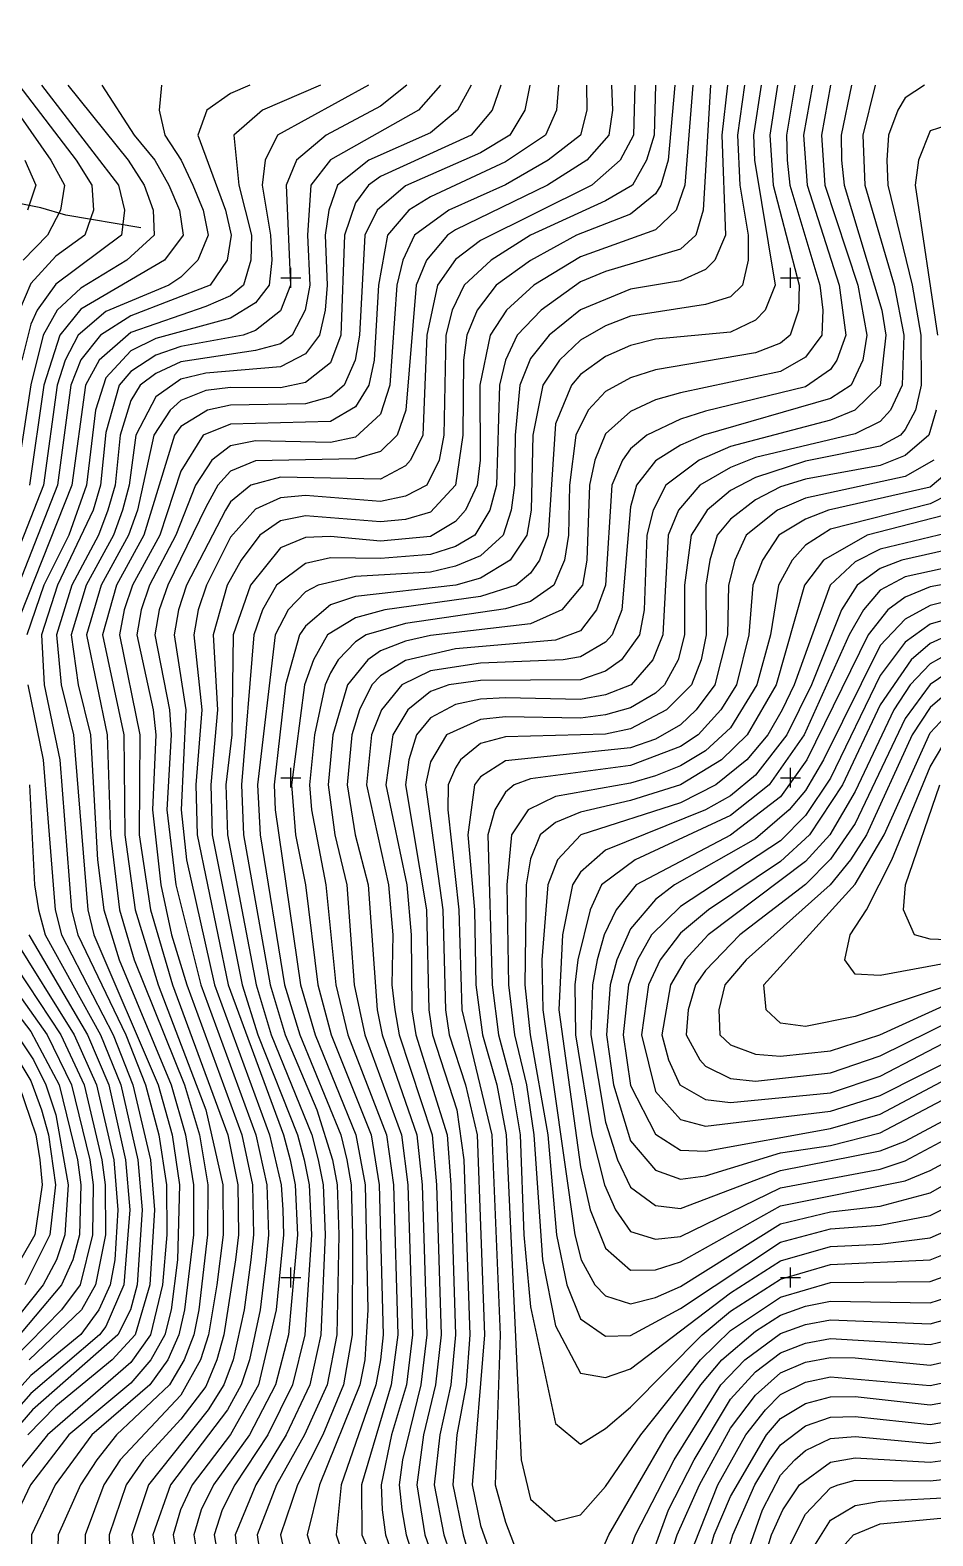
# Model space of a CAD drawing. Header units: metres. Extents: x 487515 to 493460, y 4520543 to 4524748.
# Drawn here: x 488739 to 489642, y 4523242 to 4524748 of the extents above; entities that cross this region are included whole.
import ezdxf

# ---------------------------------------------------------------- set-up
doc = ezdxf.new("R2010")
doc.units = ezdxf.units.M
for name, color, linetype in [('GRID-COORDINATES', 8, 'Continuous'), ('STREAM', 150, 'Continuous'), ('TOPO-CONTOUR-MAJOR', 8, 'Continuous'), ('TOPO-CONTOUR-MINOR', 252, 'Continuous')]:
    doc.layers.add(name, color=color, linetype=linetype)

msp = doc.modelspace()

# ---------------------------------------------------------------- linework, layer by layer
at = {"layer": 'GRID-COORDINATES'}
for p, q in [((488990, 4524500), (489010, 4524500)), ((489000, 4524490), (489000, 4524510)), ((489490, 4524500), (489510, 4524500)), ((489500, 4524490), (489500, 4524510)), ((489000, 4523990), (489000, 4524010)), ((489500, 4523990), (489500, 4524010)), ((488990, 4524000), (489010, 4524000)), ((489490, 4524000), (489510, 4524000)), ((489000, 4523490), (489000, 4523510)), ((489500, 4523490), (489500, 4523510)), ((488990, 4523500), (489010, 4523500)), ((489490, 4523500), (489510, 4523500))]:
    msp.add_line(p, q, dxfattribs=at)
at = {"layer": 'STREAM'}
msp.add_lwpolyline([(488850, 4524550), (488775, 4524562.5), (488750, 4524570), (488600, 4524600), (488500, 4524600)], dxfattribs=at)
at = {"layer": 'TOPO-CONTOUR-MAJOR'}
for points in [[(489029.7, 4524692.7), (488971.5, 4524667.7), (488943.1, 4524642.7), (488948, 4524592.7), (488960.6, 4524542.7), (488960.1, 4524517.7), (488952.7, 4524492.7), (488939.8, 4524481.9), (488914.8, 4524471.4), (488839.8, 4524445.1), (488808.2, 4524417.7), (488794.4, 4524392.7), (488781, 4524292.7), (488721.6, 4524142.7)], [(488750.5, 4524692.7), (488827.6, 4524592.7), (488833.7, 4524567.7), (488830.6, 4524542.7), (488764.8, 4524493.7), (488746.1, 4524467.7), (488739.8, 4524453.6), (488731, 4524417.7)], [(489210.1, 4524692.7), (489201.4, 4524667.7), (489180.6, 4524642.7), (489089.8, 4524601.2), (489077.7, 4524592.7), (489064.8, 4524574.9), (489053.7, 4524542.7), (489050.1, 4524442.7), (489039.8, 4524414.8), (489014.8, 4524395.1), (488989.8, 4524389.8), (488939.8, 4524390.2), (488914.8, 4524387.2), (488889.8, 4524377.3), (488879.3, 4524367.7), (488862.9, 4524342.7), (488846.6, 4524267.7), (488837.5, 4524242.7), (488810.3, 4524192.7), (488795.7, 4524142.7), (488816.3, 4524042.7), (488819.6, 4523942.7), (488828.7, 4523867.7), (488843.4, 4523817.7), (488893.5, 4523692.7), (488908.6, 4523642.7), (488917, 4523592.7), (488916.7, 4523542.7), (488907.8, 4523467.7), (488902.8, 4523442.7), (488893.2, 4523417.7), (488878.7, 4523392.7), (488825.5, 4523342.7), (488805.8, 4523317.7), (488789.4, 4523292.7), (488767.1, 4523242.7), (488766.5, 4523217.7)], [(489344.1, 4524692.7), (489342.9, 4524642.7), (489329.5, 4524617.7), (489301.1, 4524592.7), (489189.8, 4524537.4), (489164.8, 4524518.3), (489146.9, 4524492.7), (489136.2, 4524442.7), (489132.1, 4524342.7), (489119.9, 4524317.7), (489114.8, 4524311.9), (489089.8, 4524298.7), (488989.8, 4524300.5), (488959.9, 4524292.7), (488939.8, 4524276), (488934.6, 4524267.7), (488895.7, 4524192.7), (488887.6, 4524167.7), (488883.3, 4524142.7), (488894.8, 4524067.7), (488890.2, 4523967.7), (488895.5, 4523917.7), (488923.7, 4523792.7), (488978.8, 4523642.7), (488990.4, 4523592.7), (488992, 4523567.7), (488992.5, 4523542.7), (488985.4, 4523467.7), (488967.6, 4523392.7), (488939.8, 4523343), (488901.2, 4523292.7), (488889.5, 4523267.7), (488882.4, 4523242.7), (488890.7, 4523192.7)], [(489437, 4524692.7), (489431.1, 4524642.7), (489434.9, 4524542.7), (489424.3, 4524517.7), (489414.8, 4524508.1), (489389.8, 4524496.8), (489339.8, 4524488.6), (489289.8, 4524467.8), (489258.4, 4524442.7), (489239.8, 4524419.2), (489229.1, 4524392.7), (489224.5, 4524342.7), (489223.9, 4524292.7), (489220.6, 4524267.7), (489212.3, 4524242.7), (489189.8, 4524222), (489164.8, 4524211.4), (489139.8, 4524205.6), (489064.8, 4524201.1), (489027.2, 4524192.7), (489014.8, 4524185.8), (488997.5, 4524167.7), (488984.4, 4524142.7), (488966.7, 4523992.7), (488969.2, 4523942.7), (488993.8, 4523792.7), (489008.9, 4523742.7), (489050, 4523642.7), (489056.1, 4523617.7), (489060.4, 4523592.7), (489061.8, 4523542.7), (489061.5, 4523442.7), (489052.8, 4523392.7), (489032.1, 4523342.7), (489006.8, 4523292.7), (488989.8, 4523242.7), (488995, 4523217.7)], [(489522, 4524692.7), (489513.1, 4524642.7), (489516.5, 4524592.7), (489548.6, 4524492.7), (489555.4, 4524442.7), (489546.4, 4524417.7), (489539.8, 4524408.3), (489514.8, 4524391), (489414.8, 4524366.6), (489389.8, 4524358.7), (489356.1, 4524342.7), (489339.8, 4524328.9), (489331.7, 4524317.7), (489321.1, 4524292.7), (489314.7, 4524192.7), (489305.8, 4524167.7), (489289.8, 4524146.9), (489264.8, 4524137.5), (489164.8, 4524128.8), (489114.8, 4524117.1), (489089.8, 4524101.8), (489081, 4524092.7), (489068.7, 4524067.7), (489061, 4524042.7), (489056.5, 4523992.7), (489064.3, 4523942.7), (489077.3, 4523892.7), (489086.3, 4523767.7), (489091.4, 4523742.7), (489126.1, 4523642.7), (489131.3, 4523592.7), (489136.1, 4523442.7), (489130.2, 4523392.7), (489111.8, 4523317.7), (489108.4, 4523292.7), (489110.9, 4523267.7), (489115.5, 4523242.7), (489147.2, 4523142.7)], [(489664.8, 4524654.9), (489639.8, 4524647.1), (489627.9, 4524617.7), (489624.8, 4524592.7), (489647, 4524442.7)], [(489645.7, 4524367.7), (489638.3, 4524342.7), (489614.8, 4524322.3), (489589.8, 4524312.1), (489514.8, 4524298.5), (489489.8, 4524291), (489464.8, 4524277.8), (489439.8, 4524258.5), (489426.6, 4524242.7), (489419.2, 4524217.7), (489415.1, 4524192.7), (489415.4, 4524142.7), (489410.4, 4524117.7), (489400.8, 4524092.7), (489375.8, 4524067.7), (489339.8, 4524048.7), (489314.8, 4524043.5), (489214.8, 4524041), (489189.8, 4524034.3), (489169.9, 4524017.7), (489164.8, 4524009.7), (489157.5, 4523992.7), (489157.2, 4523967.7), (489168.1, 4523867.7), (489171.2, 4523767.7), (489201.1, 4523642.7), (489209.4, 4523442.7), (489204.5, 4523292.7), (489214.8, 4523255.4), (489239.8, 4523189.6)], [(489664.8, 4524246.6), (489589.8, 4524228.5), (489564.8, 4524215.8), (489539.6, 4524192.7), (489503.5, 4524092.7), (489491.6, 4524067.7), (489477.2, 4524042.7), (489456.1, 4524017.7), (489425.4, 4523992.7), (489389.8, 4523974.8), (489290.1, 4523942.7), (489266.7, 4523917.7), (489257.1, 4523892.7), (489251.2, 4523817.7), (489252.2, 4523767.7), (489284.3, 4523542.7), (489290.5, 4523517.7), (489304.3, 4523492.7), (489314.8, 4523481.6), (489339.8, 4523473.8), (489364.8, 4523480.1), (489389.8, 4523491.2), (489489.8, 4523553.6), (489539.8, 4523565.8), (489589.8, 4523571.3), (489639.8, 4523584.9), (489764.8, 4523655.9)], [(489739.8, 4524182.3), (489639.8, 4524153.4), (489614.8, 4524135.4), (489589.8, 4524102.3), (489539.8, 4523999.6), (489514.8, 4523962.2), (489489.8, 4523936.7), (489389.8, 4523871.3), (489361, 4523842.7), (489347, 4523817.7), (489337.7, 4523792.7), (489332.5, 4523742.7), (489339.8, 4523692.1), (489364.8, 4523643.3), (489389.8, 4523627.5), (489414.8, 4523626.5), (489539.8, 4523649), (489589.8, 4523663.5), (489689.8, 4523716.3)], [(489689.8, 4523802.9), (489564.8, 4523761), (489514.8, 4523751), (489489.8, 4523754.5), (489475.5, 4523767.7), (489473.2, 4523792.7), (489564.8, 4523893.4), (489593.7, 4523942.7), (489639.8, 4524044.9), (489664.8, 4524071.6)], [(488738.5, 4523992.7), (488743.5, 4523892.7), (488747.5, 4523867.7), (488754.3, 4523842.7), (488809.4, 4523742.7), (488829.9, 4523692.7), (488847, 4523617.7), (488851.2, 4523567.7), (488846.1, 4523492.7), (488839.5, 4523467.7), (488827, 4523442.7), (488741.5, 4523367.7), (488689.8, 4523308.4)], [(488665.6, 4523842.7), (488739.8, 4523746.2), (488768.1, 4523692.7), (488786.7, 4523617.7), (488789.9, 4523592.7), (488788.5, 4523542.7), (488781.8, 4523517.7), (488770.7, 4523492.7), (488664.8, 4523367.5)], [(489289.8, 4523178.4), (489318.3, 4523242.7), (489376.3, 4523342.7), (489410.2, 4523392.7), (489431.3, 4523417.7), (489464.8, 4523446.5), (489489.8, 4523462.3), (489514.8, 4523471.5), (489539.8, 4523476.5), (489639.8, 4523474.8), (489664.8, 4523482.7)], [(489409.4, 4523192.7), (489423.7, 4523242.7), (489439.8, 4523280.9), (489475.8, 4523342.7), (489489.8, 4523359), (489514.8, 4523374.2), (489539.8, 4523380.8), (489564.8, 4523380.9), (489639.8, 4523372.6), (489664.8, 4523377.1)], [(489514.8, 4523217.5), (489539.8, 4523257.2), (489564.8, 4523272), (489589.8, 4523276.3), (489664.8, 4523280.3)]]:
    msp.add_lwpolyline(points, dxfattribs=at)
at = {"layer": 'TOPO-CONTOUR-MINOR'}
for points in [[(488870.5, 4524692.7), (488868.2, 4524667.7), (488873.8, 4524642.7), (488890.4, 4524617.7), (488902, 4524592.7), (488912.3, 4524567.7), (488917.2, 4524542.7), (488907.1, 4524517.7), (488889.8, 4524500.7), (488877.9, 4524492.7), (488814.8, 4524466.3), (488787.3, 4524442.7), (488774.3, 4524417.7), (488766.3, 4524392.7), (488752.5, 4524292.7), (488693.5, 4524142.7)], [(488707.3, 4524692.7), (488759.9, 4524617.7), (488773.5, 4524592.7), (488769.6, 4524567.7), (488756.4, 4524542.7), (488732.2, 4524517.7)], [(488958.9, 4524692.7), (488939.8, 4524684.4), (488915.8, 4524667.7), (488906.9, 4524642.7), (488934.6, 4524567.7), (488940.2, 4524542.7), (488936.2, 4524517.7), (488919.4, 4524492.7), (488839.8, 4524462), (488809.4, 4524442.7), (488789.8, 4524418), (488780, 4524392.7), (488766.7, 4524292.7), (488707.4, 4524142.7)], [(489149.8, 4524692.7), (489127.8, 4524667.7), (489039.8, 4524618.1), (489020.1, 4524592.7), (489016.6, 4524542.7), (489018.9, 4524492.7), (489014.3, 4524467.7), (489001.4, 4524442.7), (488989.8, 4524433.9), (488964.8, 4524427.3), (488889.8, 4524415.8), (488864.8, 4524404.3), (488849.4, 4524392.7), (488839.8, 4524377.2), (488829.2, 4524342.7), (488824.1, 4524292.7), (488817, 4524267.7), (488807.6, 4524242.7), (488780.9, 4524192.7), (488765.4, 4524142.7), (488770.1, 4524092.7), (488782.7, 4524042.7), (488796.9, 4523867.7), (488802.8, 4523842.7), (488867.4, 4523692.7), (488881.2, 4523642.7), (488888.7, 4523592.7), (488886.5, 4523517.7), (488880.2, 4523467.7), (488874, 4523442.7), (488859.9, 4523417.7), (488839.8, 4523394.5), (488777.8, 4523342.7), (488739.6, 4523292.7), (488715.7, 4523242.7)], [(489116.2, 4524692.7), (489089.8, 4524671.7), (489035.4, 4524642.7), (489005.7, 4524617.7), (488995.2, 4524592.7), (488999.8, 4524492.7), (488989.8, 4524466.8), (488964.8, 4524447.3), (488952.4, 4524442.7), (488889.8, 4524431.4), (488864.8, 4524422.7), (488839.8, 4524406.4), (488828.3, 4524392.7), (488814.8, 4524345.1), (488809.7, 4524292.7), (488802.3, 4524267.7), (488766.7, 4524192.7), (488750.6, 4524142.7), (488753.3, 4524092.7), (488768.8, 4524017.7), (488780.7, 4523867.7), (488786.8, 4523842.7), (488834.9, 4523742.7), (488854.7, 4523692.7), (488868, 4523642.7), (488875.7, 4523592.7), (488876, 4523542.7), (488871.6, 4523492.7), (488859.5, 4523442.7), (488839.8, 4523415.2), (488756.4, 4523342.7), (488716.3, 4523292.7)], [(488776.8, 4524692.7), (488837.2, 4524617.7), (488853.4, 4524592.7), (488862.2, 4524567.7), (488863.4, 4524542.7), (488835.9, 4524517.7), (488789.8, 4524489.5), (488766.1, 4524467.7), (488752.1, 4524442.7), (488739.8, 4524392.8), (488724.6, 4524292.7)], [(488728, 4524692.7), (488785.1, 4524617.7), (488800.8, 4524592.7), (488802.4, 4524567.7), (488793.9, 4524542.7), (488764.8, 4524521.5), (488739.8, 4524494.2), (488728.4, 4524467.7)], [(489077.7, 4524692.7), (488986.6, 4524642.7), (488974.2, 4524617.7), (488971.4, 4524592.7), (488979.8, 4524542.7), (488981.1, 4524517.7), (488978.2, 4524492.7), (488964.8, 4524474.8), (488939.8, 4524459.6), (488864.8, 4524439.3), (488839.8, 4524426.8), (488814.8, 4524399.9), (488804.4, 4524367.7), (488795.4, 4524292.7), (488777.8, 4524242.7), (488753, 4524192.7), (488736, 4524142.7)], [(488811, 4524692.7), (488843.1, 4524642.7), (488863.8, 4524617.7), (488878.1, 4524592.7), (488888.5, 4524567.7), (488892.2, 4524542.7), (488873.7, 4524517.7), (488789.8, 4524468.5), (488769, 4524442.7), (488753, 4524392.7), (488738.4, 4524292.7)], [(489180.6, 4524692.7), (489166.8, 4524667.7), (489139.8, 4524644.8), (489077.9, 4524617.7), (489046.7, 4524592.7), (489038, 4524567.7), (489034.5, 4524542.7), (489036.5, 4524492.7), (489034.4, 4524467.7), (489028.6, 4524442.7), (489014.8, 4524423.9), (488989.8, 4524410.9), (488914.8, 4524404.7), (488889.8, 4524398.6), (488864.8, 4524380.9), (488844.9, 4524342.7), (488838.4, 4524292.7), (488831.6, 4524267.7), (488822.5, 4524242.7), (488795.3, 4524192.7), (488780.3, 4524142.7), (488787.2, 4524092.7), (488799.6, 4524042.7), (488806.7, 4523917.7), (488812.9, 4523867.7), (488828.3, 4523817.7), (488880.4, 4523692.7), (488894.7, 4523642.7), (488902.7, 4523592.7), (488902.5, 4523542.7), (488893.6, 4523467.7), (488888.1, 4523442.7), (488876.8, 4523417.7), (488858.9, 4523392.7), (488801, 4523342.7), (488764.1, 4523292.7), (488740.5, 4523242.7), (488740.8, 4523217.7)], [(489239.1, 4524692.7), (489234, 4524667.7), (489219.1, 4524642.7), (489189.8, 4524625.1), (489114.8, 4524592), (489086.5, 4524567.7), (489074.2, 4524542.7), (489068.8, 4524442.7), (489064.4, 4524417.7), (489053.2, 4524392.7), (489039.8, 4524380.9), (489014.8, 4524374), (488939.8, 4524372.5), (488916.7, 4524367.7), (488889.8, 4524351.1), (488883.5, 4524342.7), (488853, 4524242.7), (488825.7, 4524192.7), (488811.7, 4524142.7), (488832.8, 4524042.7), (488834, 4523942.7), (488844.3, 4523867.7), (488867.2, 4523792.7), (488915, 4523667.7), (488932.1, 4523592.7), (488932.2, 4523542.7), (488926, 4523492.7), (488917.7, 4523442.7), (488909.6, 4523417.7), (488889.8, 4523382.4), (488829.4, 4523317.7), (488812.9, 4523292.7), (488794.3, 4523242.7), (488794, 4523217.7)], [(489267.9, 4524692.7), (489265.8, 4524667.7), (489254.7, 4524642.7), (489214.8, 4524615.9), (489139.8, 4524580.8), (489118.1, 4524567.7), (489096.7, 4524542.7), (489087.6, 4524492.7), (489083.4, 4524417.7), (489078.2, 4524392.7), (489064.8, 4524370.8), (489039.8, 4524356.4), (488939.8, 4524353.6), (488912.3, 4524342.7), (488889.8, 4524306.5), (488868.8, 4524242.7), (488841.5, 4524192.7), (488833.1, 4524167.7), (488828.5, 4524142.7), (488848.9, 4524042.7), (488848.3, 4523942.7), (488859.7, 4523867.7), (488881.6, 4523792.7), (488937.1, 4523642.7), (488946.9, 4523592.7), (488947.5, 4523542.7), (488944.5, 4523517.7), (488933.1, 4523442.7), (488925.9, 4523417.7), (488914.8, 4523391.2), (488889.8, 4523358.4), (488852.6, 4523317.7), (488835.4, 4523292.7), (488818.4, 4523242.7), (488819, 4523217.7)], [(489295.9, 4524692.7), (489296.1, 4524667.7), (489289.7, 4524642.7), (489257.4, 4524617.7), (489214.8, 4524593.1), (489158.1, 4524567.7), (489123.8, 4524542.7), (489112, 4524517.7), (489106, 4524492.7), (489098.9, 4524392.7), (489089.8, 4524363.7), (489064.8, 4524340.7), (489039.8, 4524335.3), (488964.8, 4524337), (488939.8, 4524332), (488920.8, 4524317.7), (488904.7, 4524292.7), (488885, 4524242.7), (488858.7, 4524192.7), (488850.3, 4524167.7), (488845.8, 4524142.7), (488862.2, 4524067.7), (488864.8, 4524042.9), (488861.7, 4523967.7), (488870, 4523892.7), (488880.7, 4523842.7), (488895.9, 4523792.7), (488951.1, 4523642.7), (488961.6, 4523592.7), (488962.7, 4523542.7), (488959.9, 4523517.7), (488953.3, 4523467.7), (488942.2, 4523417.7), (488933.1, 4523392.7), (488917.4, 4523367.7), (488857.5, 4523292.7), (488840.8, 4523242.7), (488848, 4523192.7)], [(489321, 4524692.7), (489321.9, 4524667.7), (489318.1, 4524642.7), (489296.3, 4524617.7), (489256.9, 4524592.7), (489164.8, 4524547.8), (489156.8, 4524542.7), (489135.6, 4524517.7), (489125.4, 4524492.7), (489114.9, 4524367.7), (489106.5, 4524342.7), (489089.8, 4524326.1), (489064.8, 4524319), (488964.8, 4524316.9), (488939.8, 4524306.6), (488927.1, 4524292.7), (488914.8, 4524270.7), (488876.8, 4524192.7), (488868.4, 4524167.7), (488864, 4524142.7), (488878.6, 4524067.7), (488880.2, 4524042.7), (488875.9, 4523967.7), (488884.9, 4523892.7), (488909.9, 4523792.7), (488965.1, 4523642.7), (488976, 4523592.7), (488977.7, 4523542.7), (488975.3, 4523517.7), (488969.2, 4523467.7), (488958.8, 4523417.7), (488950.4, 4523392.7), (488936.5, 4523367.7), (488879.5, 4523292.7), (488862, 4523242.7), (488869.9, 4523192.7)], [(489364.9, 4524692.7), (489363.4, 4524642.7), (489355.9, 4524617.7), (489341.8, 4524592.7), (489314.8, 4524577.1), (489239.8, 4524542.5), (489200.5, 4524517.7), (489173.4, 4524492.7), (489161.5, 4524467.7), (489155.2, 4524442.7), (489153.2, 4524342.7), (489148.4, 4524317.7), (489136.1, 4524292.7), (489114.8, 4524281.4), (489089.8, 4524276.3), (489014.8, 4524282.1), (488989.8, 4524279.9), (488964.8, 4524268.5), (488939.8, 4524240.4), (488915.5, 4524192.7), (488907.4, 4524167.7), (488902.8, 4524142.7), (488910.8, 4524067.7), (488905.1, 4523992.7), (488906.2, 4523942.7), (488937.3, 4523792.7), (488992.6, 4523642.7), (488999.3, 4523617.7), (489004.5, 4523592.7), (489006.7, 4523542.7), (488997.8, 4523442.7), (488984.6, 4523392.7), (488958.6, 4523342.7), (488922.7, 4523292.7), (488910.4, 4523267.7), (488902.8, 4523242.7), (488911.4, 4523192.7)], [(489384.1, 4524692.7), (489377.7, 4524617.7), (489370.3, 4524592.7), (489364.8, 4524584.1), (489339.8, 4524563.5), (489285.8, 4524542.7), (489239.8, 4524517.2), (489205.6, 4524492.7), (489186.4, 4524467.7), (489176, 4524442.7), (489172.8, 4524417.7), (489172.1, 4524342.7), (489164.8, 4524292.4), (489139.8, 4524265.7), (489114.8, 4524258.1), (489089.8, 4524255.9), (489014.8, 4524261.8), (488989.8, 4524256.9), (488969.1, 4524242.7), (488950.2, 4524217.7), (488936.3, 4524192.7), (488922.4, 4524142.7), (488926.5, 4524067.7), (488919.9, 4523992.7), (488921.3, 4523942.7), (488951.2, 4523792.7), (488967.1, 4523742.7), (489006.7, 4523642.7), (489013.4, 4523617.7), (489018.5, 4523592.7), (489020.6, 4523542.7), (489014, 4523442.7), (489001.8, 4523392.7), (488977.1, 4523342.7), (488944, 4523292.7), (488931.3, 4523267.7), (488923.3, 4523242.7), (488932, 4523192.7)], [(489402.3, 4524692.7), (489394.1, 4524592.7), (489385.6, 4524567.7), (489364.8, 4524548.1), (489289.8, 4524520.8), (489243.2, 4524492.7), (489215.7, 4524467.7), (489199.5, 4524442.7), (489189.2, 4524392.7), (489189.4, 4524317.7), (489186.4, 4524292.7), (489174.6, 4524267.7), (489164.8, 4524256.1), (489139.8, 4524241.2), (489089.8, 4524236.7), (489039.8, 4524241.3), (489014.8, 4524240.1), (488989.8, 4524230), (488959.6, 4524192.7), (488942.2, 4524142.7), (488941.1, 4524042.7), (488935, 4523992.7), (488936.6, 4523942.7), (488965.2, 4523792.7), (488980.4, 4523742.7), (489020.9, 4523642.7), (489027.5, 4523617.7), (489032.4, 4523592.7), (489034.3, 4523542.7), (489030, 4523442.7), (489018.9, 4523392.7), (488995.3, 4523342.7), (488964.9, 4523292.7), (488944.2, 4523242.7), (488947, 4523217.7)], [(489419.9, 4524692.7), (489412.6, 4524567.7), (489405.1, 4524542.7), (489389.8, 4524528.5), (489314.8, 4524506.2), (489289.8, 4524495.8), (489250.5, 4524467.7), (489226.6, 4524442.7), (489214.7, 4524417.7), (489208.7, 4524392.7), (489205.7, 4524292.7), (489199.2, 4524267.7), (489184.1, 4524242.7), (489164.8, 4524231.2), (489139.8, 4524223.1), (489089.8, 4524219.1), (489039.8, 4524219.8), (489014.8, 4524214.2), (488985.7, 4524192.7), (488971.8, 4524167.7), (488962.9, 4524142.7), (488950.7, 4523992.7), (488952.7, 4523942.7), (488979.3, 4523792.7), (488994.2, 4523742.7), (489025.9, 4523667.7), (489041.7, 4523617.7), (489046.4, 4523592.7), (489048, 4523542.7), (489045.9, 4523442.7), (489036.2, 4523392.7), (489013.7, 4523342.7), (488985.5, 4523292.7), (488966.4, 4523242.7), (488970, 4523217.7)], [(489453.8, 4524692.7), (489447, 4524642.7), (489449.3, 4524592.7), (489457.7, 4524542.7), (489457.6, 4524517.7), (489451.8, 4524492.7), (489439.8, 4524481), (489414.8, 4524473.3), (489339.8, 4524461.5), (489314.8, 4524451.9), (489289.8, 4524437.6), (489268.8, 4524417.7), (489252.3, 4524392.7), (489242, 4524342.7), (489240.4, 4524267.7), (489236.1, 4524242.7), (489219.3, 4524217.7), (489189.8, 4524199.7), (489165.1, 4524192.7), (489064.8, 4524181.1), (489039.8, 4524173), (489014.8, 4524151.4), (489008.8, 4524142.7), (488994.7, 4524092.7), (488983.4, 4523992.7), (488984.2, 4523967.7), (489009.8, 4523792.7), (489024.3, 4523742.7), (489064.9, 4523642.7), (489074.4, 4523592.7), (489077.2, 4523467.7), (489074, 4523417.7), (489069.1, 4523392.7), (489028.8, 4523292.7), (489016.5, 4523242.7), (489023.9, 4523217.7)], [(489470.5, 4524692.7), (489463, 4524642.7), (489463.9, 4524617.7), (489484.6, 4524492.7), (489474.7, 4524467.7), (489464.8, 4524457.5), (489439.8, 4524445.7), (489364.8, 4524438.5), (489339.8, 4524432.1), (489314.8, 4524421.1), (489289.8, 4524403.3), (489280.8, 4524392.7), (489264.8, 4524353.9), (489257.6, 4524242.7), (489248.8, 4524217.7), (489239.8, 4524204.5), (489225.4, 4524192.7), (489189.8, 4524181.2), (489094, 4524167.7), (489064.8, 4524160), (489036.8, 4524142.7), (489022.6, 4524117.7), (489013.8, 4524092.7), (489000.7, 4523992.7), (489004.6, 4523942.7), (489014.6, 4523892.7), (489026.9, 4523792.7), (489040.2, 4523742.7), (489080.3, 4523642.7), (489088.5, 4523592.7), (489092.4, 4523442.7), (489089.7, 4523417.7), (489085.1, 4523392.7), (489050.2, 4523292.7), (489045.2, 4523242.7), (489053.6, 4523217.7)], [(489487.1, 4524692.7), (489479.2, 4524642.7), (489482.5, 4524592.7), (489508.6, 4524492.7), (489508, 4524467.7), (489499.6, 4524442.7), (489489.8, 4524434.5), (489464.8, 4524424.8), (489364.8, 4524407.8), (489339.8, 4524399.9), (489314.8, 4524386.4), (489297.6, 4524367.7), (489285, 4524342.7), (489278.8, 4524292.7), (489277.9, 4524242.7), (489273.7, 4524217.7), (489263.3, 4524192.7), (489239.8, 4524176.3), (489214.8, 4524168.9), (489114.8, 4524154.2), (489075.5, 4524142.7), (489064.8, 4524135.9), (489047.4, 4524117.7), (489039.8, 4524105), (489034.3, 4524092.7), (489023.6, 4524042.7), (489018.7, 4523992.7), (489020.7, 4523967.7), (489035, 4523892.7), (489044.9, 4523792.7), (489057, 4523742.7), (489095.6, 4523642.7), (489102.7, 4523592.7), (489107.2, 4523442.7), (489100.5, 4523392.7), (489070.6, 4523292.7), (489071.1, 4523242.7), (489103.2, 4523167.7)], [(489504.4, 4524692.7), (489495.8, 4524642.7), (489496.7, 4524617.7), (489499.3, 4524592.7), (489529.2, 4524492.7), (489532.3, 4524467.7), (489531.2, 4524442.7), (489514.8, 4524420.7), (489489.8, 4524406.3), (489389.8, 4524384.8), (489364.8, 4524377.9), (489339.8, 4524366.3), (489314.8, 4524343.8), (489304.2, 4524317.7), (489298.9, 4524292.7), (489296.1, 4524217.7), (489291.7, 4524192.7), (489271.3, 4524167.7), (489239.8, 4524153.7), (489139.8, 4524142.1), (489114.8, 4524136.6), (489089.8, 4524126.7), (489077.1, 4524117.7), (489056.6, 4524092.7), (489041.9, 4524042.7), (489037.4, 4523992.7), (489044, 4523942.7), (489056, 4523892.7), (489063.5, 4523792.7), (489074, 4523742.7), (489110.8, 4523642.7), (489117, 4523592.7), (489121.7, 4523442.7), (489115.6, 4523392.7), (489100.8, 4523342.7), (489090.3, 4523292.7), (489091.4, 4523267.7), (489094.8, 4523242.7), (489129.7, 4523142.7)], [(489540, 4524692.7), (489531.1, 4524642.7), (489534.2, 4524592.7), (489567.2, 4524492.7), (489576.2, 4524442.7), (489572.3, 4524417.7), (489560.7, 4524392.7), (489539.8, 4524379.1), (489412.9, 4524342.7), (489389.8, 4524332.7), (489364.8, 4524317), (489345.9, 4524292.7), (489339.8, 4524270.9), (489331.1, 4524167.7), (489321.5, 4524142.7), (489314.8, 4524135.6), (489289.8, 4524120.8), (489272.4, 4524117.7), (489189.8, 4524114.5), (489139.8, 4524106.7), (489110.9, 4524092.7), (489090.6, 4524067.7), (489080.6, 4524042.7), (489075.7, 4523992.7), (489097.6, 4523892.7), (489102.2, 4523842.7), (489101.2, 4523792.7), (489103.9, 4523767.7), (489108.3, 4523742.7), (489141.3, 4523642.7), (489145.6, 4523592.7), (489150.4, 4523442.7), (489144.9, 4523392.7), (489132.7, 4523342.7), (489126, 4523292.7), (489134.2, 4523242.7), (489151.9, 4523192.7)], [(489561.1, 4524692.7), (489550.7, 4524642.7), (489551, 4524617.7), (489553.5, 4524592.7), (489591.4, 4524467.7), (489595.4, 4524442.7), (489589.8, 4524392.3), (489564.3, 4524367.7), (489539.8, 4524357.5), (489439.8, 4524331.2), (489408.5, 4524317.7), (489375.2, 4524292.7), (489362.4, 4524267.7), (489356.1, 4524242.7), (489353.4, 4524167.7), (489348.8, 4524142.7), (489330.9, 4524117.7), (489314.8, 4524106.5), (489289.8, 4524097.9), (489189.8, 4524097.3), (489158.1, 4524092.7), (489139.8, 4524086.1), (489117.2, 4524067.7), (489101.9, 4524042.7), (489095.1, 4523992.7), (489116.1, 4523892.7), (489120.3, 4523842.7), (489121.1, 4523767.7), (489125.1, 4523742.7), (489156.4, 4523642.7), (489160, 4523592.7), (489164.7, 4523442.7), (489160, 4523392.7), (489149.1, 4523342.7), (489143.5, 4523292.7), (489153.2, 4523242.7), (489170.2, 4523192.7)], [(489584.7, 4524692.7), (489572.4, 4524642.7), (489574.3, 4524592.7), (489603.5, 4524492.7), (489613.4, 4524442.7), (489611.7, 4524392.7), (489600, 4524367.7), (489589.8, 4524356.1), (489564.8, 4524343.8), (489464.8, 4524320.3), (489439.8, 4524310.2), (489409.3, 4524292.7), (489387.8, 4524267.7), (489377.4, 4524242.7), (489372.1, 4524142.7), (489362.2, 4524117.7), (489340.6, 4524092.7), (489314.8, 4524082.9), (489289.8, 4524078.2), (489214.8, 4524079.8), (489189.8, 4524078.6), (489164.8, 4524073.1), (489139.8, 4524059.7), (489125.6, 4524042.7), (489118.1, 4524017.7), (489114.8, 4523992.7), (489135.8, 4523867.7), (489138, 4523767.7), (489141.8, 4523742.7), (489166, 4523667.7), (489173.2, 4523617.7), (489179, 4523442.7), (489175.4, 4523392.7), (489166, 4523342.7), (489162, 4523292.7), (489172.5, 4523242.7), (489200.7, 4523142.7)], [(489633.9, 4524692.7), (489614.8, 4524680), (489607.4, 4524667.7), (489598, 4524642.7), (489596.4, 4524617.7), (489597.4, 4524592.7), (489621.7, 4524492.7), (489630.3, 4524442.7), (489630.8, 4524392.7), (489624.9, 4524367.7), (489614.8, 4524348.4), (489609.9, 4524342.7), (489589.8, 4524331.5), (489514.8, 4524316.4), (489464.8, 4524300.3), (489439.8, 4524287.1), (489416.7, 4524267.7), (489400.6, 4524242.7), (489393.9, 4524192.7), (489393.8, 4524142.7), (489387.4, 4524117.7), (489374, 4524092.7), (489364.8, 4524084.6), (489339.8, 4524069.7), (489314.8, 4524062.9), (489289.8, 4524059.5), (489214.8, 4524061), (489189.8, 4524058.3), (489155.7, 4524042.7), (489139.8, 4524016), (489134.8, 4523992.7), (489152.1, 4523867.7), (489154.6, 4523767.7), (489158.4, 4523742.7), (489174.7, 4523692.7), (489186.6, 4523642.7), (489193.7, 4523442.7), (489181.5, 4523292.7), (489189.8, 4523252.1), (489210.8, 4523192.7)], [(488733.8, 4524617.7), (488744.9, 4524592.7), (488736.5, 4524567.7)], [(489643.3, 4524317.7), (489614.8, 4524301.2), (489514.8, 4524279.4), (489487.1, 4524267.7), (489455.7, 4524242.7), (489444.2, 4524217.7), (489437.8, 4524192.7), (489436.9, 4524142.7), (489424.2, 4524092.7), (489405.4, 4524067.7), (489389.8, 4524052.9), (489364.8, 4524038.4), (489339.8, 4524030), (489214.8, 4524016.7), (489189.8, 4524001), (489183.7, 4523992.7), (489177.1, 4523942.7), (489183.7, 4523867.7), (489185.2, 4523792.7), (489191.7, 4523742.7), (489206.1, 4523692.7), (489215.4, 4523642.7), (489230.6, 4523317.7), (489239.8, 4523278.3), (489264.8, 4523256.4), (489289.8, 4523262.8), (489314.8, 4523291), (489350.1, 4523342.7), (489410, 4523417.7), (489439.8, 4523447.2), (489489.8, 4523480.4), (489539.8, 4523495.1), (489639.8, 4523496.1), (489664.8, 4523505)], [(489664.8, 4524311.7), (489639.8, 4524290.6), (489538, 4524267.7), (489514.8, 4524258.5), (489488.2, 4524242.7), (489471.8, 4524217.7), (489462.1, 4524192.7), (489458.4, 4524142.7), (489445.8, 4524092.7), (489430.1, 4524067.7), (489407.4, 4524042.7), (489389.8, 4524031.1), (489339.8, 4524012.3), (489239.8, 4523998.9), (489223.6, 4523992.7), (489214.8, 4523985.6), (489204, 4523967.7), (489197.2, 4523942.7), (489201.4, 4523792.7), (489207.9, 4523742.7), (489221.1, 4523692.7), (489229.3, 4523642.7), (489233.2, 4523542.7), (489239.8, 4523470.6), (489264.8, 4523353.9), (489289.8, 4523333.5), (489314.8, 4523349), (489339.8, 4523370.3), (489411.7, 4523442.7), (489439.8, 4523466.3), (489489.8, 4523498.4), (489539.8, 4523513.2), (489639.8, 4523517.8), (489664.8, 4523527.7)], [(489676.3, 4524292.7), (489639.8, 4524273.8), (489539.8, 4524248.5), (489514.8, 4524232.5), (489501.6, 4524217.7), (489488, 4524192.7), (489479.9, 4524142.7), (489466.1, 4524092.7), (489439.8, 4524049.8), (489414.8, 4524026.8), (489389.8, 4524011.7), (489364.8, 4524001.7), (489339.8, 4523994.5), (489264.8, 4523981.3), (489237.3, 4523967.7), (489220.7, 4523942.7), (489216.2, 4523892.7), (489217.7, 4523792.7), (489223.8, 4523742.7), (489235.9, 4523692.7), (489243.2, 4523642.7), (489251.9, 4523517.7), (489264.8, 4523451.8), (489289.8, 4523404.5), (489314.8, 4523400.2), (489339.8, 4523408.8), (489439.8, 4523484.8), (489489.8, 4523516.8), (489539.8, 4523531.2), (489589.8, 4523533.3), (489639.8, 4523539.8), (489664.8, 4523550.8)], [(489664.8, 4524265.2), (489576.7, 4524242.7), (489533, 4524217.7), (489513.8, 4524192.7), (489485.5, 4524092.7), (489456.6, 4524042.7), (489430.9, 4524017.7), (489389.8, 4523992.7), (489339.8, 4523977), (489289.8, 4523965.6), (489264.8, 4523955.1), (489249.6, 4523942.7), (489239.8, 4523918.9), (489235.3, 4523892.7), (489234.1, 4523792.7), (489239.6, 4523742.7), (489257.2, 4523642.7), (489265.8, 4523542.7), (489276, 4523492.7), (489289.8, 4523458.7), (489314.8, 4523441.3), (489339.8, 4523442), (489389.8, 4523469.2), (489489.8, 4523535.3), (489539.8, 4523548.8), (489589.8, 4523552.4), (489639.8, 4523562.2), (489664.8, 4523574.4)], [(489689.8, 4524235.3), (489611.4, 4524217.7), (489589.8, 4524209.3), (489566.8, 4524192.7), (489550.9, 4524167.7), (489520.9, 4524092.7), (489496.2, 4524042.7), (489464.8, 4524002.4), (489439.8, 4523981.9), (489414.8, 4523967.9), (489314.8, 4523927.5), (489289.8, 4523905.6), (489281.8, 4523892.7), (489271.9, 4523842.7), (489268.1, 4523767.7), (489289.8, 4523610.6), (489299.6, 4523567.7), (489314.8, 4523529.4), (489339.8, 4523507.3), (489364.8, 4523507.8), (489389.8, 4523515.6), (489489.8, 4523571.7), (489614.8, 4523596.9), (489639.8, 4523607), (489764.8, 4523674.5)], [(489690.8, 4524217.7), (489614.8, 4524200.8), (489589.8, 4524187.7), (489573.1, 4524167.7), (489558.7, 4524142.7), (489513.6, 4524042.7), (489478.5, 4523992.7), (489439.8, 4523962.2), (489344.4, 4523917.7), (489310.8, 4523892.7), (489299.6, 4523867.7), (489287.3, 4523817.7), (489284.3, 4523792.7), (489284.7, 4523742.7), (489301.1, 4523642.7), (489313.7, 4523592.7), (489324.9, 4523567.7), (489339.8, 4523546.2), (489364.8, 4523538.3), (489389.8, 4523541.2), (489489.8, 4523589.6), (489589.8, 4523608.4), (489614.8, 4523616.8), (489714.8, 4523670.1)], [(489689.8, 4524199.8), (489639.8, 4524191), (489614.8, 4524180.6), (489597.3, 4524167.7), (489577.6, 4524142.7), (489516.4, 4524017.7), (489489.8, 4523980.9), (489439.8, 4523942.6), (489345.5, 4523892.7), (489325.5, 4523867.7), (489313.6, 4523842.7), (489306.4, 4523817.7), (489301.7, 4523792.7), (489300.1, 4523742.7), (489314.8, 4523655.6), (489326.9, 4523617.7), (489339.8, 4523590.5), (489364.8, 4523572), (489389.8, 4523569.2), (489489.8, 4523607.2), (489589.8, 4523626.7), (489614.8, 4523636.5), (489719.9, 4523692.7)], [(489722.2, 4524192.7), (489639.8, 4524172.3), (489614.8, 4524158.5), (489589.8, 4524132.1), (489533, 4524017.7), (489514.8, 4523987.2), (489498.6, 4523967.7), (489464.8, 4523938.8), (489384, 4523892.7), (489364.8, 4523878.3), (489339.8, 4523848.9), (489326.2, 4523817.7), (489319.5, 4523792.7), (489315.9, 4523742.7), (489323, 4523692.7), (489339.8, 4523636.6), (489364.8, 4523607.5), (489389.8, 4523598.4), (489414.8, 4523601.9), (489489.8, 4523624.6), (489539.8, 4523632.1), (489589.8, 4523644.9), (489689.8, 4523697.3)], [(489658.8, 4524142.7), (489639.8, 4524134.1), (489620.8, 4524117.7), (489589.8, 4524073), (489552.1, 4523992.7), (489518.8, 4523942.7), (489489.8, 4523916.1), (489418, 4523867.7), (489389.8, 4523844.6), (489369.7, 4523817.7), (489358, 4523792.7), (489350.8, 4523742.7), (489364.8, 4523686.2), (489389.8, 4523658.2), (489414.8, 4523651.6), (489539.8, 4523666.6), (489589.8, 4523682.1), (489714.8, 4523745.2)], [(489664.8, 4524127.8), (489639.8, 4524114), (489619.7, 4524092.7), (489603.2, 4524067.7), (489564.8, 4523986), (489539.2, 4523942.7), (489514.8, 4523916.1), (489417.5, 4523842.7), (489394.6, 4523817.7), (489379.8, 4523792.7), (489371.3, 4523742.7), (489377.8, 4523717.7), (489389.1, 4523692.7), (489414.8, 4523678.1), (489439.8, 4523675), (489539.8, 4523684.7), (489589.8, 4523701.5), (489668.9, 4523742.7)], [(489664.8, 4524110.2), (489639.8, 4524093.3), (489614.8, 4524059.3), (489564.8, 4523954.1), (489539.8, 4523918.6), (489514.8, 4523893.3), (489449.4, 4523842.7), (489414.8, 4523807.1), (489404.8, 4523792.7), (489397.7, 4523767.7), (489395.4, 4523742.7), (489409.2, 4523717.7), (489414.8, 4523711.6), (489439.8, 4523699.1), (489464.8, 4523696.4), (489539.8, 4523704.7), (489589.8, 4523721.9), (489664.8, 4523758.9)], [(488736.7, 4524092.7), (488752.2, 4524017.7), (488764.3, 4523867.7), (488770.7, 4523842.7), (488822.2, 4523742.7), (488842, 4523692.7), (488859.6, 4523617.7), (488863.5, 4523567.7), (488859, 4523492.7), (488844.1, 4523442.7), (488821.4, 4523417.7), (488764.8, 4523371.4), (488736.7, 4523342.7)], [(489666, 4524092.7), (489639.8, 4524070.2), (489621.6, 4524042.7), (489575.9, 4523942.7), (489560, 4523917.7), (489539.5, 4523892.7), (489455.7, 4523817.7), (489434.2, 4523792.7), (489428.1, 4523767.7), (489429.4, 4523742.7), (489439.8, 4523732.9), (489464.8, 4523723.5), (489489.8, 4523721.3), (489539.8, 4523726.7), (489589.3, 4523742.7), (489664.8, 4523777)], [(489739.8, 4523829.8), (489589.8, 4523802.2), (489564.8, 4523803.5), (489554.4, 4523817.7), (489559.7, 4523842.7), (489576.1, 4523867.7), (489601.2, 4523917.7), (489639.8, 4524011), (489658.7, 4524042.7)], [(489664.8, 4523837.6), (489639.8, 4523838.5), (489623.9, 4523842.7), (489612.9, 4523867.7), (489614.9, 4523892.7), (489649.5, 4523992.7)], [(488737.8, 4523842.7), (488796.4, 4523742.7), (488817.8, 4523692.7), (488834.7, 4523617.7), (488838.8, 4523567.7), (488832.8, 4523492.7), (488814.8, 4523451.2), (488808.7, 4523442.7), (488739.8, 4523384.1), (488659.3, 4523292.7)], [(488721, 4523842.7), (488783.3, 4523742.7), (488805.5, 4523692.7), (488822.9, 4523617.7), (488826.9, 4523567.7), (488824, 4523517.7), (488819.2, 4523492.7), (488807.9, 4523467.7), (488789.8, 4523443.2), (488739.8, 4523401.9), (488663.8, 4523317.7)], [(488685.2, 4523842.7), (488756.1, 4523742.7), (488780.7, 4523692.7), (488798.8, 4523617.7), (488802.1, 4523592.7), (488801.6, 4523542.7), (488789.1, 4523492.7), (488770.4, 4523467.7), (488721.6, 4523417.7)], [(488703.4, 4523842.7), (488769.9, 4523742.7), (488793.2, 4523692.7), (488810.9, 4523617.7), (488814.3, 4523592.7), (488814.6, 4523542.7), (488804.5, 4523492.7), (488790.7, 4523467.7), (488738.1, 4523417.7)], [(488714.8, 4523759.4), (488742.6, 4523717.7), (488755, 4523692.7), (488764.8, 4523662.9), (488777.2, 4523592.7), (488773.8, 4523542.7), (488765.4, 4523517.7), (488752.2, 4523492.7), (488664.8, 4523383.3)], [(488714.8, 4523738.6), (488739.8, 4523696.8), (488750.5, 4523667.7), (488757.7, 4523642.7), (488764.5, 4523592.7), (488759, 4523542.7), (488733.7, 4523492.7)], [(488727.7, 4523692.7), (488745, 4523642.7), (488748.9, 4523617.7), (488751.2, 4523592.7), (488743.8, 4523542.7), (488715.3, 4523492.7)], [(489326.7, 4523192.7), (489345, 4523242.7), (489383.5, 4523317.7), (489430.1, 4523392.7), (489454.1, 4523417.7), (489489.8, 4523444), (489514.8, 4523453.2), (489539.8, 4523457.8), (489639.8, 4523453.7), (489664.8, 4523460.7)], [(489350.4, 4523192.7), (489377.8, 4523267.7), (489403.4, 4523317.7), (489439.8, 4523378.3), (489464.8, 4523405.7), (489489.8, 4523424.7), (489514.8, 4523434.4), (489539.8, 4523439), (489639.8, 4523432.9), (489664.8, 4523439.1)], [(489378.4, 4523217.7), (489386.4, 4523242.7), (489408.9, 4523292.7), (489439.8, 4523349.3), (489464.8, 4523382.3), (489489.8, 4523404.6), (489514.8, 4523415.3), (489539.8, 4523420), (489564.8, 4523419.7), (489639.8, 4523412.5), (489664.8, 4523418)], [(489397.5, 4523217.7), (489427.1, 4523292.7), (489455.2, 4523342.7), (489474.8, 4523367.7), (489489.8, 4523382.9), (489514.8, 4523395.5), (489539.8, 4523400.7), (489639.8, 4523392.2), (489664.8, 4523397.3)], [(489427.4, 4523192.7), (489442.1, 4523242.7), (489464.1, 4523292.7), (489479.2, 4523317.7), (489489.8, 4523332.7), (489514.8, 4523351.8), (489539.8, 4523360.4), (489564.8, 4523361.1), (489639.8, 4523353.1), (489664.8, 4523357.3)], [(489445.5, 4523192.7), (489472, 4523267.7), (489489.8, 4523302.3), (489504.2, 4523317.7), (489514.8, 4523326.9), (489539.8, 4523339), (489564.8, 4523340.9), (489639.8, 4523334), (489664.8, 4523337.8)], [(489458.4, 4523167.7), (489480.8, 4523242.7), (489492.3, 4523267.7), (489508.8, 4523292.7), (489539.8, 4523315.5), (489564.8, 4523319.7), (489639.8, 4523315.3), (489664.8, 4523318.7)], [(489492, 4523217.7), (489514.8, 4523263.3), (489539.8, 4523289.7), (489547.7, 4523292.7), (489564.8, 4523297.3), (489639.8, 4523296.6), (489664.8, 4523299.5)], [(489540.7, 4523217.7), (489562.9, 4523242.7), (489589.8, 4523253.8), (489689.8, 4523262.9)]]:
    msp.add_lwpolyline(points, dxfattribs=at)

doc.saveas('drawing.dxf')
